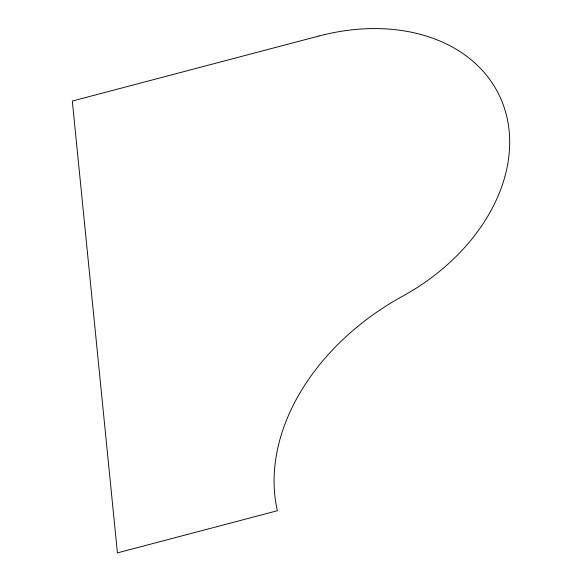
<?xml version="1.0" encoding="UTF-8"?>
<svg xmlns="http://www.w3.org/2000/svg" width="582" height="582" viewBox="0 0 582 582"><rect width="100%" height="100%" fill="white"/><g stroke="black" fill="none" stroke-linecap="round" stroke-linejoin="round"><path stroke-width="0.87" d="M318.9 36.026L72.314 101.042L117.419 552.9L277.367 510.727A222.397 165.273 -26.8 0 1 402.599 296.216A185.331 137.73 -26.8 0 0 504.529 108.558A185.331 137.73 -26.8 0 0 318.9 36.026"/></g></svg>
